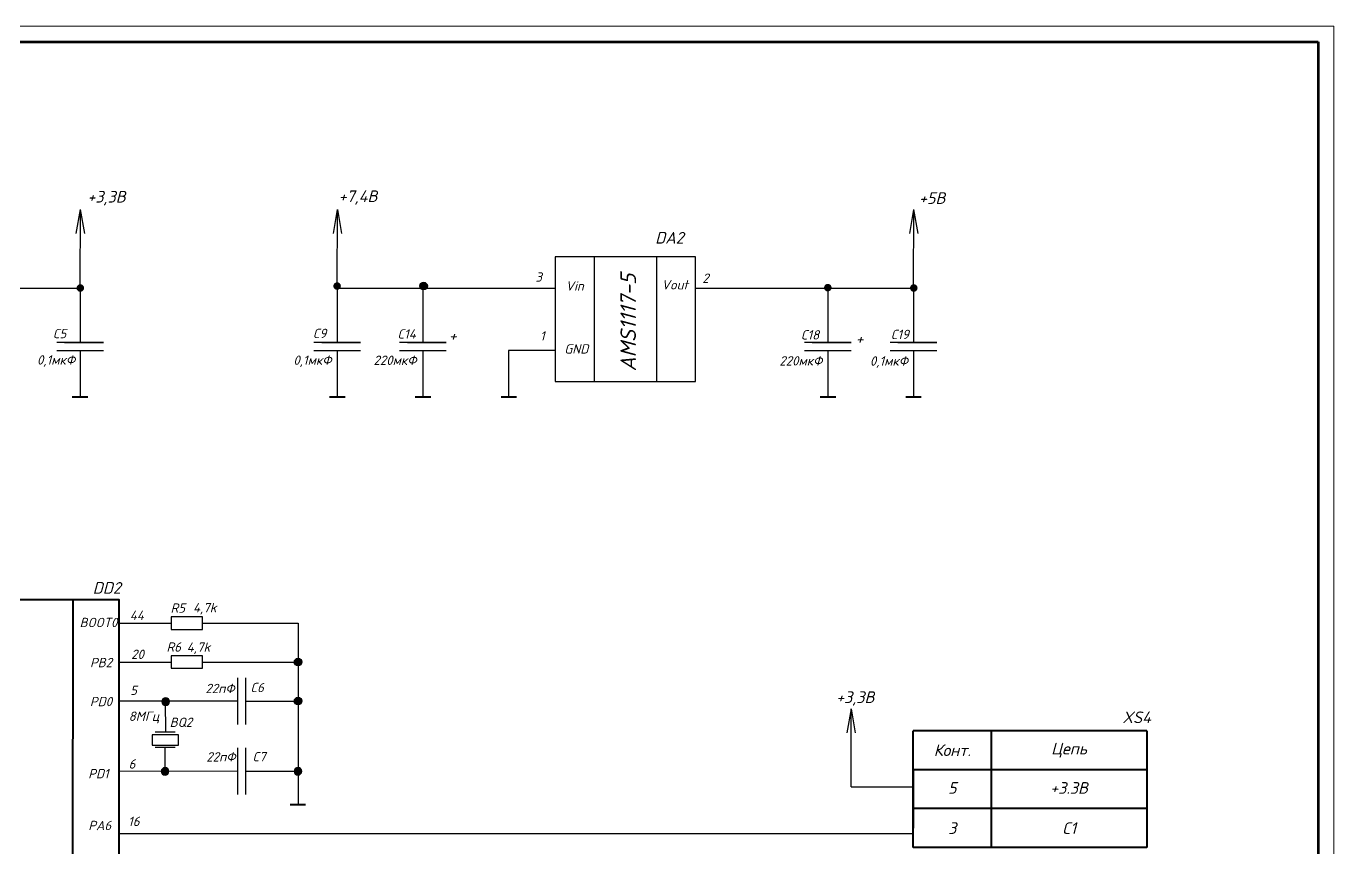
# Model space of a CAD drawing. Header units: millimetres. Extents: x 2470 to 6390, y 1560 to 2814.
# Drawn here: x 3330.2 to 3750, y 2550.4 to 2814 of the extents above; entities that cross this region are included whole.
import ezdxf

# ---------------------------------------------------------------- set-up
doc = ezdxf.new("R2010")
doc.units = ezdxf.units.MM
for name, color, linetype, lineweight in [('border', 7, 'Continuous', 70), ('Sheet', 7, 'Continuous', 30), ('Text', 7, 'Continuous', 18)]:
    doc.layers.add(name, color=color, linetype=linetype, lineweight=lineweight)
doc.styles.add('Main', font='isocpeur.ttf', dxfattribs={"oblique": 15, "height": 3})

msp = doc.modelspace()

# ---------------------------------------------------------------- hatches: boundary and pattern name
at = {"layer": 'Sheet'}
h = msp.add_hatch(color=256, dxfattribs=at)
h.dxf.hatch_style = 1
edge = h.paths.add_edge_path()
edge.add_line((3347.573576407512, 2730.00426256202), (3346.356482175724, 2730.00426256202))
edge.add_ellipse((3347.573576407512, 2730.00426256202), major_axis=(1.21709423178775, 0), ratio=0.9999895652899806, start_angle=180, end_angle=270)
edge.add_line((3347.573576407512, 2728.787181030258), (3347.573576407512, 2730.00426256202))
edge = h.paths.add_edge_path()
edge.add_ellipse((3347.573576407512, 2730.00426256202), major_axis=(1.21709423178775, 0), ratio=0.9999895652899806, start_angle=270, end_angle=360)
edge.add_line((3348.7906706393, 2730.00426256202), (3347.573576407512, 2730.00426256202))
edge.add_line((3347.573576407512, 2730.00426256202), (3347.573576407512, 2728.787181030257))
edge = h.paths.add_edge_path()
edge.add_ellipse((3347.573576407512, 2730.00426256202), major_axis=(1.21709423178775, 0), ratio=0.9999895652899806, start_angle=0, end_angle=180)
edge.add_line((3346.356482175724, 2730.00426256202), (3347.573576407512, 2730.00426256202))
edge.add_line((3347.573576407512, 2730.00426256202), (3348.7906706393, 2730.00426256202))
h = msp.add_hatch(color=256, dxfattribs=at)
h.dxf.hatch_style = 1
edge = h.paths.add_edge_path()
edge.add_line((3430.009263280401, 2730.630661777085), (3428.792169048613, 2730.630661777085))
edge.add_ellipse((3430.009263280401, 2730.630661777085), major_axis=(1.21709423178775, 0), ratio=0.9999895652899806, start_angle=180, end_angle=270)
edge.add_line((3430.009263280401, 2729.413580245323), (3430.009263280401, 2730.630661777086))
edge = h.paths.add_edge_path()
edge.add_ellipse((3430.009263280401, 2730.630661777085), major_axis=(1.21709423178775, 0), ratio=0.9999895652899806, start_angle=270, end_angle=360)
edge.add_line((3431.226357512189, 2730.630661777085), (3430.009263280401, 2730.630661777085))
edge.add_line((3430.009263280401, 2730.630661777085), (3430.009263280401, 2729.413580245322))
edge = h.paths.add_edge_path()
edge.add_ellipse((3430.009263280401, 2730.630661777085), major_axis=(1.21709423178775, 0), ratio=0.9999895652899806, start_angle=0, end_angle=180)
edge.add_line((3428.792169048613, 2730.630661777085), (3430.009263280401, 2730.630661777085))
edge.add_line((3430.009263280401, 2730.630661777085), (3431.226357512189, 2730.630661777085))
h = msp.add_hatch(color=256, dxfattribs=at)
h.dxf.hatch_style = 1
edge = h.paths.add_edge_path()
edge.add_line((3457.780445721105, 2730.630661777085), (3456.563351489317, 2730.630661777085))
edge.add_ellipse((3457.780445721105, 2730.630661777085), major_axis=(1.21709423178775, 0), ratio=0.9999895652899806, start_angle=180, end_angle=270)
edge.add_line((3457.780445721105, 2729.413580245323), (3457.780445721105, 2730.630661777086))
edge = h.paths.add_edge_path()
edge.add_ellipse((3457.780445721105, 2730.630661777085), major_axis=(1.21709423178775, 0), ratio=0.9999895652899806, start_angle=270, end_angle=360)
edge.add_line((3458.997539952893, 2730.630661777085), (3457.780445721105, 2730.630661777085))
edge.add_line((3457.780445721105, 2730.630661777085), (3457.780445721105, 2729.413580245322))
edge = h.paths.add_edge_path()
edge.add_ellipse((3457.780445721105, 2730.630661777085), major_axis=(1.21709423178775, 0), ratio=0.9999895652899806, start_angle=0, end_angle=180)
edge.add_line((3456.563351489317, 2730.630661777085), (3457.780445721105, 2730.630661777085))
edge.add_line((3457.780445721105, 2730.630661777085), (3458.997539952893, 2730.630661777085))
h = msp.add_hatch(color=256, dxfattribs=at)
h.dxf.hatch_style = 1
edge = h.paths.add_edge_path()
edge.add_line((3457.780445721105, 2730.630661777085), (3456.563351489317, 2730.630661777085))
edge.add_ellipse((3457.780445721105, 2730.630661777085), major_axis=(1.21709423178775, 0), ratio=0.9999895652899806, start_angle=180, end_angle=270)
edge.add_line((3457.780445721105, 2729.413580245323), (3457.780445721105, 2730.630661777086))
edge = h.paths.add_edge_path()
edge.add_ellipse((3457.780445721105, 2730.630661777085), major_axis=(1.21709423178775, 0), ratio=0.9999895652899806, start_angle=270, end_angle=360)
edge.add_line((3458.997539952893, 2730.630661777085), (3457.780445721105, 2730.630661777085))
edge.add_line((3457.780445721105, 2730.630661777085), (3457.780445721105, 2729.413580245322))
edge = h.paths.add_edge_path()
edge.add_ellipse((3457.780445721105, 2730.630661777085), major_axis=(1.21709423178775, 0), ratio=0.9999895652899806, start_angle=0, end_angle=180)
edge.add_line((3456.563351489317, 2730.630661777085), (3457.780445721105, 2730.630661777085))
edge.add_line((3457.780445721105, 2730.630661777085), (3458.997539952893, 2730.630661777085))
h = msp.add_hatch(color=256, dxfattribs=at)
h.dxf.hatch_style = 1
edge = h.paths.add_edge_path()
edge.add_line((3587.543623655504, 2730.123930981711), (3586.326529423716, 2730.123930981711))
edge.add_ellipse((3587.543623655504, 2730.123930981711), major_axis=(1.21709423178775, 0), ratio=0.9999895652899806, start_angle=180, end_angle=270)
edge.add_line((3587.543623655504, 2728.906849449949), (3587.543623655504, 2730.123930981712))
edge = h.paths.add_edge_path()
edge.add_ellipse((3587.543623655504, 2730.123930981711), major_axis=(1.21709423178775, 0), ratio=0.9999895652899806, start_angle=270, end_angle=360)
edge.add_line((3588.760717887292, 2730.123930981711), (3587.543623655504, 2730.123930981711))
edge.add_line((3587.543623655504, 2730.123930981711), (3587.543623655504, 2728.906849449948))
edge = h.paths.add_edge_path()
edge.add_ellipse((3587.543623655504, 2730.123930981711), major_axis=(1.21709423178775, 0), ratio=0.9999895652899806, start_angle=0, end_angle=180)
edge.add_line((3586.326529423716, 2730.123930981711), (3587.543623655504, 2730.123930981711))
edge.add_line((3587.543623655504, 2730.123930981711), (3588.760717887292, 2730.123930981711))
h = msp.add_hatch(color=256, dxfattribs=at)
h.dxf.hatch_style = 1
edge = h.paths.add_edge_path()
edge.add_line((3615.140781328501, 2730.00849525695), (3613.923687096713, 2730.00849525695))
edge.add_ellipse((3615.140781328501, 2730.00849525695), major_axis=(1.21709423178775, 0), ratio=0.9999895652899806, start_angle=180, end_angle=270)
edge.add_line((3615.140781328501, 2728.791413725187), (3615.140781328501, 2730.00849525695))
edge = h.paths.add_edge_path()
edge.add_ellipse((3615.140781328501, 2730.00849525695), major_axis=(1.21709423178775, 0), ratio=0.9999895652899806, start_angle=270, end_angle=360)
edge.add_line((3616.357875560289, 2730.00849525695), (3615.140781328501, 2730.00849525695))
edge.add_line((3615.140781328501, 2730.00849525695), (3615.140781328501, 2728.791413725187))
edge = h.paths.add_edge_path()
edge.add_ellipse((3615.140781328501, 2730.00849525695), major_axis=(1.21709423178775, 0), ratio=0.9999895652899806, start_angle=0, end_angle=180)
edge.add_line((3613.923687096713, 2730.00849525695), (3615.140781328501, 2730.00849525695))
edge.add_line((3615.140781328501, 2730.00849525695), (3616.357875560289, 2730.00849525695))
h = msp.add_hatch(color=256, dxfattribs=at)
h.dxf.hatch_style = 1
edge = h.paths.add_edge_path()
edge.add_line((3417.5, 2610), (3416.282905768212, 2610))
edge.add_ellipse((3417.5, 2610), major_axis=(1.21709423178775, 0), ratio=0.9999895652899806, start_angle=180, end_angle=270)
edge.add_line((3417.5, 2608.782918468238), (3417.5, 2610))
edge = h.paths.add_edge_path()
edge.add_ellipse((3417.5, 2610), major_axis=(1.21709423178775, 0), ratio=0.9999895652899806, start_angle=270, end_angle=360)
edge.add_line((3418.717094231788, 2610), (3417.5, 2610))
edge.add_line((3417.5, 2610), (3417.5, 2608.782918468237))
edge = h.paths.add_edge_path()
edge.add_ellipse((3417.5, 2610), major_axis=(1.21709423178775, 0), ratio=0.9999895652899806, start_angle=0, end_angle=180)
edge.add_line((3416.282905768212, 2610), (3417.5, 2610))
edge.add_line((3417.5, 2610), (3418.717094231788, 2610))
h = msp.add_hatch(color=256, dxfattribs=at)
h.dxf.hatch_style = 1
edge = h.paths.add_edge_path()
edge.add_line((3417.5, 2610), (3416.282905768212, 2610))
edge.add_ellipse((3417.5, 2610), major_axis=(1.21709423178775, 0), ratio=0.9999895652899806, start_angle=180, end_angle=270)
edge.add_line((3417.5, 2608.782918468238), (3417.5, 2610))
edge = h.paths.add_edge_path()
edge.add_ellipse((3417.5, 2610), major_axis=(1.21709423178775, 0), ratio=0.9999895652899806, start_angle=270, end_angle=360)
edge.add_line((3418.717094231788, 2610), (3417.5, 2610))
edge.add_line((3417.5, 2610), (3417.5, 2608.782918468237))
edge = h.paths.add_edge_path()
edge.add_ellipse((3417.5, 2610), major_axis=(1.21709423178775, 0), ratio=0.9999895652899806, start_angle=0, end_angle=180)
edge.add_line((3416.282905768212, 2610), (3417.5, 2610))
edge.add_line((3417.5, 2610), (3418.717094231788, 2610))
h = msp.add_hatch(color=256, dxfattribs=at)
h.dxf.hatch_style = 1
edge = h.paths.add_edge_path()
edge.add_line((3417.5, 2597.5), (3416.282905768212, 2597.5))
edge.add_ellipse((3417.5, 2597.5), major_axis=(1.21709423178775, 0), ratio=0.9999895652899806, start_angle=180, end_angle=270)
edge.add_line((3417.5, 2596.282918468238), (3417.5, 2597.5))
edge = h.paths.add_edge_path()
edge.add_ellipse((3417.5, 2597.5), major_axis=(1.21709423178775, 0), ratio=0.9999895652899806, start_angle=270, end_angle=360)
edge.add_line((3418.717094231788, 2597.5), (3417.5, 2597.5))
edge.add_line((3417.5, 2597.5), (3417.5, 2596.282918468237))
edge = h.paths.add_edge_path()
edge.add_ellipse((3417.5, 2597.5), major_axis=(1.21709423178775, 0), ratio=0.9999895652899806, start_angle=0, end_angle=180)
edge.add_line((3416.282905768212, 2597.5), (3417.5, 2597.5))
edge.add_line((3417.5, 2597.5), (3418.717094231788, 2597.5))
h = msp.add_hatch(color=256, dxfattribs=at)
h.dxf.hatch_style = 1
edge = h.paths.add_edge_path()
edge.add_line((3417.5, 2597.5), (3416.282905768212, 2597.5))
edge.add_ellipse((3417.5, 2597.5), major_axis=(1.21709423178775, 0), ratio=0.9999895652899806, start_angle=180, end_angle=270)
edge.add_line((3417.5, 2596.282918468238), (3417.5, 2597.5))
edge = h.paths.add_edge_path()
edge.add_ellipse((3417.5, 2597.5), major_axis=(1.21709423178775, 0), ratio=0.9999895652899806, start_angle=270, end_angle=360)
edge.add_line((3418.717094231788, 2597.5), (3417.5, 2597.5))
edge.add_line((3417.5, 2597.5), (3417.5, 2596.282918468237))
edge = h.paths.add_edge_path()
edge.add_ellipse((3417.5, 2597.5), major_axis=(1.21709423178775, 0), ratio=0.9999895652899806, start_angle=0, end_angle=180)
edge.add_line((3416.282905768212, 2597.5), (3417.5, 2597.5))
edge.add_line((3417.5, 2597.5), (3418.717094231788, 2597.5))
h = msp.add_hatch(color=256, dxfattribs=at)
h.dxf.hatch_style = 1
edge = h.paths.add_edge_path()
edge.add_line((3374.974567520695, 2597.344952740426), (3376.191661752483, 2597.344952740426))
edge.add_ellipse((3374.974567520695, 2597.344952740426), major_axis=(-1.21709423178775, 0), ratio=0.9999895652899806, start_angle=90, end_angle=180, ccw=False)
edge.add_line((3374.974567520695, 2596.127871208664), (3374.974567520695, 2597.344952740427))
edge = h.paths.add_edge_path()
edge.add_ellipse((3374.974567520695, 2597.344952740426), major_axis=(-1.21709423178775, 0), ratio=0.9999895652899806, start_angle=0, end_angle=90, ccw=False)
edge.add_line((3373.757473288907, 2597.344952740426), (3374.974567520695, 2597.344952740426))
edge.add_line((3374.974567520695, 2597.344952740426), (3374.974567520695, 2596.127871208664))
edge = h.paths.add_edge_path()
edge.add_ellipse((3374.974567520695, 2597.344952740426), major_axis=(-1.21709423178775, 0), ratio=0.9999895652899806, start_angle=180, end_angle=360, ccw=False)
edge.add_line((3376.191661752483, 2597.344952740426), (3374.974567520695, 2597.344952740426))
edge.add_line((3374.974567520695, 2597.344952740426), (3373.757473288907, 2597.344952740426))
h = msp.add_hatch(color=256, dxfattribs=at)
h.dxf.hatch_style = 1
edge = h.paths.add_edge_path()
edge.add_line((3374.974567520695, 2597.344952740426), (3376.191661752483, 2597.344952740426))
edge.add_ellipse((3374.974567520695, 2597.344952740426), major_axis=(-1.21709423178775, 0), ratio=0.9999895652899806, start_angle=90, end_angle=180, ccw=False)
edge.add_line((3374.974567520695, 2596.127871208664), (3374.974567520695, 2597.344952740427))
edge = h.paths.add_edge_path()
edge.add_ellipse((3374.974567520695, 2597.344952740426), major_axis=(-1.21709423178775, 0), ratio=0.9999895652899806, start_angle=0, end_angle=90, ccw=False)
edge.add_line((3373.757473288907, 2597.344952740426), (3374.974567520695, 2597.344952740426))
edge.add_line((3374.974567520695, 2597.344952740426), (3374.974567520695, 2596.127871208664))
edge = h.paths.add_edge_path()
edge.add_ellipse((3374.974567520695, 2597.344952740426), major_axis=(-1.21709423178775, 0), ratio=0.9999895652899806, start_angle=180, end_angle=360, ccw=False)
edge.add_line((3376.191661752483, 2597.344952740426), (3374.974567520695, 2597.344952740426))
edge.add_line((3374.974567520695, 2597.344952740426), (3373.757473288907, 2597.344952740426))
h = msp.add_hatch(color=256, dxfattribs=at)
h.dxf.hatch_style = 1
edge = h.paths.add_edge_path()
edge.add_line((3374.781124931389, 2574.952261919976), (3375.998219163177, 2574.952261919976))
edge.add_ellipse((3374.781124931389, 2574.952261919976), major_axis=(-1.21709423178775, 0), ratio=0.9999895652899806, start_angle=90, end_angle=180, ccw=False)
edge.add_line((3374.781124931389, 2573.735180388214), (3374.781124931389, 2574.952261919977))
edge = h.paths.add_edge_path()
edge.add_ellipse((3374.781124931389, 2574.952261919976), major_axis=(-1.21709423178775, 0), ratio=0.9999895652899806, start_angle=0, end_angle=90, ccw=False)
edge.add_line((3373.564030699601, 2574.952261919976), (3374.781124931389, 2574.952261919976))
edge.add_line((3374.781124931389, 2574.952261919976), (3374.781124931389, 2573.735180388213))
edge = h.paths.add_edge_path()
edge.add_ellipse((3374.781124931389, 2574.952261919976), major_axis=(-1.21709423178775, 0), ratio=0.9999895652899806, start_angle=180, end_angle=360, ccw=False)
edge.add_line((3375.998219163177, 2574.952261919976), (3374.781124931389, 2574.952261919976))
edge.add_line((3374.781124931389, 2574.952261919976), (3373.564030699601, 2574.952261919976))
h = msp.add_hatch(color=256, dxfattribs=at)
h.dxf.hatch_style = 1
edge = h.paths.add_edge_path()
edge.add_line((3374.781124931389, 2574.952261919976), (3375.998219163177, 2574.952261919976))
edge.add_ellipse((3374.781124931389, 2574.952261919976), major_axis=(-1.21709423178775, 0), ratio=0.9999895652899806, start_angle=90, end_angle=180, ccw=False)
edge.add_line((3374.781124931389, 2573.735180388214), (3374.781124931389, 2574.952261919977))
edge = h.paths.add_edge_path()
edge.add_ellipse((3374.781124931389, 2574.952261919976), major_axis=(-1.21709423178775, 0), ratio=0.9999895652899806, start_angle=0, end_angle=90, ccw=False)
edge.add_line((3373.564030699601, 2574.952261919976), (3374.781124931389, 2574.952261919976))
edge.add_line((3374.781124931389, 2574.952261919976), (3374.781124931389, 2573.735180388213))
edge = h.paths.add_edge_path()
edge.add_ellipse((3374.781124931389, 2574.952261919976), major_axis=(-1.21709423178775, 0), ratio=0.9999895652899806, start_angle=180, end_angle=360, ccw=False)
edge.add_line((3375.998219163177, 2574.952261919976), (3374.781124931389, 2574.952261919976))
edge.add_line((3374.781124931389, 2574.952261919976), (3373.564030699601, 2574.952261919976))
h = msp.add_hatch(color=256, dxfattribs=at)
h.dxf.hatch_style = 1
edge = h.paths.add_edge_path()
edge.add_line((3417.430481088823, 2575), (3418.647575320611, 2575))
edge.add_ellipse((3417.430481088823, 2575), major_axis=(-1.21709423178775, 0), ratio=0.9999895652899806, start_angle=90, end_angle=180, ccw=False)
edge.add_line((3417.430481088823, 2573.782918468238), (3417.430481088823, 2575))
edge = h.paths.add_edge_path()
edge.add_ellipse((3417.430481088823, 2575), major_axis=(-1.21709423178775, 0), ratio=0.9999895652899806, start_angle=0, end_angle=90, ccw=False)
edge.add_line((3416.213386857035, 2575), (3417.430481088823, 2575))
edge.add_line((3417.430481088823, 2575), (3417.430481088823, 2573.782918468237))
edge = h.paths.add_edge_path()
edge.add_ellipse((3417.430481088823, 2575), major_axis=(-1.21709423178775, 0), ratio=0.9999895652899806, start_angle=180, end_angle=360, ccw=False)
edge.add_line((3418.647575320611, 2575), (3417.430481088823, 2575))
edge.add_line((3417.430481088823, 2575), (3416.213386857035, 2575))
h = msp.add_hatch(color=256, dxfattribs=at)
h.dxf.hatch_style = 1
edge = h.paths.add_edge_path()
edge.add_line((3417.430481088823, 2575), (3418.647575320611, 2575))
edge.add_ellipse((3417.430481088823, 2575), major_axis=(-1.21709423178775, 0), ratio=0.9999895652899806, start_angle=90, end_angle=180, ccw=False)
edge.add_line((3417.430481088823, 2573.782918468238), (3417.430481088823, 2575))
edge = h.paths.add_edge_path()
edge.add_ellipse((3417.430481088823, 2575), major_axis=(-1.21709423178775, 0), ratio=0.9999895652899806, start_angle=0, end_angle=90, ccw=False)
edge.add_line((3416.213386857035, 2575), (3417.430481088823, 2575))
edge.add_line((3417.430481088823, 2575), (3417.430481088823, 2573.782918468237))
edge = h.paths.add_edge_path()
edge.add_ellipse((3417.430481088823, 2575), major_axis=(-1.21709423178775, 0), ratio=0.9999895652899806, start_angle=180, end_angle=360, ccw=False)
edge.add_line((3418.647575320611, 2575), (3417.430481088823, 2575))
edge.add_line((3417.430481088823, 2575), (3416.213386857035, 2575))

# ---------------------------------------------------------------- linework, layer by layer
at = {"layer": 'border', "lineweight": 18}
for p, q in [((2909, 2814), (3750, 2814)), ((3750, 2814), (3750, 2220))]:
    msp.add_line(p, q, dxfattribs=at)
at = {"layer": 'border', "lineweight": 70}
for p, q in [((2929, 2809), (3745, 2809)), ((3745, 2809), (3745, 2225))]:
    msp.add_line(p, q, dxfattribs=at)
at = {"layer": 'Sheet'}
for p, q in [((3347.513291648887, 2755.144106776865), (3346.165803851698, 2747.443754723159)), ((3347.515019398091, 2755.143929195905), (3347.382515133295, 2730.142888172419)), ((3347.518300897201, 2755.144106776865), (3348.865788694391, 2747.443754723159)), ((3430.080496569877, 2755.148339471794), (3428.733008772687, 2747.447987418089)), ((3430.082224319081, 2755.148161890835), (3429.949720054285, 2730.147120867348)), ((3430.085505818191, 2755.148339471794), (3431.43299361538, 2747.447987418089)), ((3615.080496569877, 2755.148339471794), (3613.733008772687, 2747.447987418089)), ((3615.082224319081, 2755.148161890835), (3614.949720054285, 2730.147120867348)), ((3615.085505818191, 2755.148339471794), (3616.43299361538, 2747.447987418089)), ((3512.56720492099, 2740.006130708429), (3512.56720492099, 2700.006130708429)), ((3532.56720492099, 2740.006130708429), (3532.56720492099, 2700.006130708429)), ((3277.5, 2730.001898013499), (3347.5, 2730.001898013499)), ((3347.5, 2730.001898013499), (3347.5, 2712.501898013499)), ((3430, 2730.006130708429), (3500.06720492099, 2730.006130708429)), ((3430.06720492099, 2730.006130708429), (3430.06720492099, 2712.506130708429)), ((3457.56720492099, 2730.006130708429), (3457.56720492099, 2712.506130708429)), ((3545.06720492099, 2730.006130708429), (3615.06720492099, 2730.006130708429)), ((3587.56720492099, 2730.006130708429), (3587.56720492099, 2712.506130708429)), ((3615.06720492099, 2730.006130708429), (3615.06720492099, 2712.506130708429)), ((3355, 2712.501898013499), (3340, 2712.501898013499)), ((3342.5, 2712.501898013499), (3355, 2712.501898013499)), ((3437.56720492099, 2712.506130708429), (3422.56720492099, 2712.506130708429)), ((3425.06720492099, 2712.506130708429), (3437.56720492099, 2712.506130708429)), ((3465.06720492099, 2712.506130708429), (3450.06720492099, 2712.506130708429)), ((3452.56720492099, 2712.506130708429), (3465.06720492099, 2712.506130708429)), ((3595.06720492099, 2712.506130708429), (3580.06720492099, 2712.506130708429)), ((3582.56720492099, 2712.506130708429), (3595.06720492099, 2712.506130708429)), ((3622.56720492099, 2712.506130708429), (3607.56720492099, 2712.506130708429)), ((3610.06720492099, 2712.506130708429), (3622.56720492099, 2712.506130708429)), ((3340, 2710.001898013499), (3355, 2710.001898013499)), ((3347.5, 2710.001898013499), (3347.5, 2695.001898013499)), ((3422.56720492099, 2710.006130708429), (3437.56720492099, 2710.006130708429)), ((3430.06720492099, 2710.006130708429), (3430.06720492099, 2695.006130708429)), ((3450.06720492099, 2710.006130708429), (3465.06720492099, 2710.006130708429)), ((3457.56720492099, 2710.006130708429), (3457.56720492099, 2695.006130708429)), ((3485.06720492099, 2710.006130708429), (3485.06720492099, 2695.006130708429)), ((3500.06720492099, 2710.006130708429), (3485.06720492099, 2710.006130708429)), ((3580.06720492099, 2710.006130708429), (3595.06720492099, 2710.006130708429)), ((3587.56720492099, 2710.006130708429), (3587.56720492099, 2695.006130708429)), ((3607.56720492099, 2710.006130708429), (3622.56720492099, 2710.006130708429)), ((3615.06720492099, 2710.006130708429), (3615.06720492099, 2695.006130708429)), ((3347.5, 2695.001898013499), (3350, 2695.001898013499)), ((3430.06720492099, 2695.006130708429), (3432.56720492099, 2695.006130708429)), ((3457.56720492099, 2695.006130708429), (3460.06720492099, 2695.006130708429)), ((3587.56720492099, 2695.006130708429), (3590.06720492099, 2695.006130708429)), ((3615.06720492099, 2695.006130708429), (3617.56720492099, 2695.006130708429)), ((3360, 2622.5), (3376.771936567002, 2622.500137248164)), ((3386.705102743225, 2622.499980554705), (3417.5, 2622.5)), ((3417.5, 2622.504082452004), (3417.5, 2574.149441645928)), ((3360, 2610), (3376.771936567002, 2610.000137248164)), ((3386.705102743225, 2609.999980554705), (3417.5, 2610)), ((3398.101537848544, 2590.000289925645), (3398.101537848544, 2605.000289925645)), ((3400.601537848544, 2605.000289925645), (3400.601537848544, 2590.000289925645)), ((3398.10141656395, 2597.5), (3359.95831958214, 2597.5)), ((3375, 2587.51151300496), (3374.950182142802, 2597.5)), ((3400.60141656395, 2597.5), (3417.5, 2597.5)), ((3594.997495375843, 2594.985687077975), (3593.650007578653, 2587.28533502427)), ((3595, 2570), (3595, 2595)), ((3595.002504624157, 2594.985687077975), (3596.349992421347, 2587.28533502427)), ((3378.039758542654, 2587.51151300496), (3371.609712630942, 2587.51151300496)), ((3378.039758542654, 2582.56363597703), (3371.609712630942, 2582.56363597703)), ((3374.781124931389, 2574.952261919977), (3374.781124931389, 2582.56363597703)), ((3398.101537848544, 2567.500289925645), (3398.101537848544, 2582.500289925645)), ((3400.601537848544, 2582.500289925645), (3400.601537848544, 2567.500289925645)), ((3398.10141656395, 2575), (3359.997111003478, 2574.921998128636)), ((3400.60141656395, 2575), (3417.5, 2575)), ((3417.5, 2574.149441645928), (3417.5, 2564.474116632988)), ((3595, 2570), (3615, 2570)), ((3360, 2555), (3615, 2555))]:
    msp.add_line(p, q, dxfattribs=at)
at = {"layer": 'Sheet', "lineweight": 40}
for p, q in [((3350, 2695.001898013499), (3345, 2695.001898013499)), ((3432.56720492099, 2695.006130708429), (3427.56720492099, 2695.006130708429)), ((3460.06720492099, 2695.006130708429), (3455.06720492099, 2695.006130708429)), ((3487.644312185094, 2695.019198360869), (3482.644312185094, 2695.019198360869)), ((3590.06720492099, 2695.006130708429), (3585.06720492099, 2695.006130708429)), ((3617.56720492099, 2695.006130708429), (3612.56720492099, 2695.006130708429)), ((3345, 2297.5), (3345.234121551847, 2630)), ((3614.999847747608, 2550.48877619869), (3614.999847747608, 2587.988852324859)), ((3690, 2587.988852324859), (3614.999847747608, 2587.988852324859)), ((3639.999898498392, 2587.988852324859), (3639.999898498392, 2550.48877619869)), ((3690, 2587.988852324859), (3690, 2550.48877619869)), ((3690, 2575.488826949458), (3614.999847747608, 2575.488826949458)), ((3614.999847747608, 2575.488826949458), (3614.999847747608, 2556.738788886374)), ((3414.913572950532, 2564.293292990811), (3419.913572950532, 2564.293292990811)), ((3690, 2562.988801574055), (3614.999847747608, 2562.988801574055)), ((3690, 2550.48877619869), (3614.999847747608, 2550.48877619869))]:
    msp.add_line(p, q, dxfattribs=at)
at = {"layer": 'Sheet'}
for points in [[(3500.06720492099, 2700.006130708429), (3545.06720492099, 2700.006130708429), (3545.06720492099, 2740.006130708429), (3500.06720492099, 2740.006130708429)], [(3386.752380356174, 2620.514377412156), (3386.752380356174, 2624.479120443737), (3376.752380356174, 2624.479120443737), (3376.752380356174, 2620.514377412156)], [(3386.752380356174, 2608.014377412156), (3386.752380356174, 2611.979120443737), (3376.752380356174, 2611.979120443737), (3376.752380356174, 2608.014377412156)], [(3379.071464146737, 2586.71470021316), (3370.65492234057, 2586.684640911486), (3370.65492234057, 2583.360562870729), (3379.071464146737, 2583.390622172402)]]:
    msp.add_lwpolyline(points, close=True, dxfattribs=at)
at = {"layer": 'Sheet', "lineweight": 40}
msp.add_lwpolyline([(3305, 2297.5), (3360, 2297.5), (3360, 2630), (3305, 2630)], close=True, dxfattribs=at)
at = {"layer": 'Sheet'}
for centre, start, end in [((3457.780445721105, 2730.630661777085), 0, 180), ((3457.780445721105, 2730.630661777085), 0, 180), ((3457.780445721105, 2730.630661777085), 0, 180), ((3457.780445721105, 2730.630661777085), 180, 0), ((3457.780445721105, 2730.630661777085), 180, 0), ((3457.780445721105, 2730.630661777085), 180, 0), ((3374.974567520695, 2597.344952740426), 0, 180), ((3374.974567520695, 2597.344952740426), 0, 180), ((3374.974567520695, 2597.344952740426), 0, 180), ((3374.974567520695, 2597.344952740426), 180, 0), ((3374.974567520695, 2597.344952740426), 180, 0), ((3374.974567520695, 2597.344952740426), 180, 0), ((3417.5, 2597.5), 0, 180), ((3417.5, 2597.5), 0, 180), ((3417.5, 2597.5), 0, 180), ((3417.5, 2597.5), 180, 0), ((3417.5, 2597.5), 180, 0), ((3417.5, 2597.5), 180, 0), ((3374.781124931389, 2574.952261919976), 0, 180), ((3374.781124931389, 2574.952261919976), 0, 180), ((3374.781124931389, 2574.952261919976), 0, 180), ((3374.781124931389, 2574.952261919976), 180, 0), ((3374.781124931389, 2574.952261919976), 180, 0), ((3374.781124931389, 2574.952261919976), 180, 0), ((3417.430481088823, 2575), 0, 180), ((3417.430481088823, 2575), 0, 180), ((3417.430481088823, 2575), 0, 180), ((3417.430481088823, 2575), 180, 0), ((3417.430481088823, 2575), 180, 0), ((3417.430481088823, 2575), 180, 0)]:
    msp.add_arc(centre, 0.6350012687494223, start, end, dxfattribs=at)
for centre in [(3457.780445721105, 2730.630661777085), (3457.780445721105, 2730.630661777085), (3417.5, 2610), (3417.5, 2610), (3417.5, 2597.5), (3417.5, 2597.5)]:
    msp.add_ellipse(centre, major_axis=(1.21709423178775, 0), ratio=0.9999895652899806, dxfattribs=at)
at = {"layer": 'Sheet', "extrusion": (0, 0, -1)}
for centre in [(3374.974567520695, 2597.344952740426), (3374.974567520695, 2597.344952740426), (3374.781124931389, 2574.952261919976), (3374.781124931389, 2574.952261919976), (3417.430481088823, 2575), (3417.430481088823, 2575)]:
    msp.add_ellipse(centre, major_axis=(-1.21709423178775, 0), ratio=0.9999895652899806, dxfattribs=at)

# ---------------------------------------------------------------- texts
at = {"layer": 'Text', "lineweight": 80, "char_height": 3.75, "attachment_point": 5, "style": 'Main'}
for s, width, heights, insert in [('+3,3B', 15.69257388713368, [0], (3355.989445215473, 2758.847548608323)), ('+7,4B', 15.69257388713368, [4.5], (3436.713205173364, 2759.003399261663)), ('+5B', 15.69257388713368, [0], (3621.056650136462, 2758.851781303253)), ('DA2', 15.69257388713368, [0], (3536.695781805216, 2746.123933933326)), ('+', 15.69257388713368, [0], (3467.119974835373, 2714.770226465886)), ('+', 15.69257388713368, [0], (3597.691462704502, 2713.744383895298)), ('DD2', 15.69257388713368, [0], (3356.064255751977, 2633.810215104373)), ('+3,3B', 15.69257388713368, [0], (3596.372316866557, 2598.309940661969)), ('\\pxqc;Конт.', 12.5, [0], (3627.5, 2581.738852324859)), ('\\pxqc;Цепь', 11.71328799147659, [0], (3664.999949249196, 2581.738839637158)), ('\\pxqc;5', 12.5, [0], (3627.5, 2569.636015219154)), ('+3.3B', 15.69257388713368, [0], (3664.999949249196, 2569.635996187611)), ('\\pxqc;3', 6.25, [0], (3627.5, 2556.738852324859)), ('\\pxqc;C1', 15.69257388713368, [0], (3665, 2556.738814261775))]:
    msp.add_mtext_dynamic_manual_height_columns(s, width=width, gutter_width=18.75, heights=heights, dxfattribs=dict(at, insert=insert))
at = {"layer": 'Text', "lineweight": 18, "char_height": 3, "style": 'Main'}
for s, width, heights, insert, attachment_point in [('3', 7.225477515929015, [0], (3493.656701784107, 2735.03017406056), 1), ('2', 3.127252872220197, [0], (3547.274678439934, 2734.656262665192), 1), ('Vin', 9.936130242364015, [0], (3503.358144380176, 2732.167209678866), 1), ('Vout', 9.936130242364015, [0], (3534.161215689028, 2732.543287995262), 1), ('C5', 6.185530263843248, [0], (3338.731671042423, 2716.893932435334), 1), ('C9', 6.185530263843248, [0], (3422.208367726263, 2716.943525334756), 1), ('C14', 6.185530263843248, [0], (3449.37344389037, 2716.781558093164), 1), ('C18', 6.185530263843248, [0], (3578.868511848901, 2716.477341925724), 1), ('C19', 6.185530263843248, [0], (3607.731703642489, 2716.614874172465), 1), ('1', 6.020782521012734, [0.1109697037963997], (3495.154931435511, 2716.136170915936), 1), ('0,1мкФ', 5.184931725860224, [0], (3333.668586636431, 2708.438168715587), 1), ('0,1мкФ', 5.184931725860224, [0], (3415.978206474821, 2708.359589912181), 1), ('220мкФ', 5.184931725860224, [0], (3441.69679199942, 2708.32621432534), 1), ('GND', 9.936130242364015, [0], (3502.944492242869, 2711.976642109691), 1), ('220мкФ', 5.184931725860224, [0], (3571.978077135172, 2708.143086951242), 1), ('0,1мкФ', 5.184931725860224, [0], (3601.056847378436, 2708.101283636262), 1), ('R5', 6.185530263843248, [0], (3381.213652974192, 2628.847025312104), 3), ('4,7k', 5.184931725860224, [0], (3391.290888113232, 2628.981689466404), 3), ('BOOT0', 9.936130242364015, [3], (3359.482039114701, 2624.210582285845), 3), ('44', 6.414979861105166, [0], (3367.979413165529, 2626.499987618745), 3), ('R6', 6.185530263843248, [0], (3379.887081095458, 2616.347025312103), 3), ('4,7k', 5.184931725860224, [0], (3389.278158904712, 2616.298852672243), 3), ('PB2', 9.936130242364015, [3], (3357.76868829507, 2611.354593758877), 3), ('20', 6.414979861105166, [0], (3367.979413165529, 2613.999987618745), 3), ('22пФ', 5.184931725860224, [0], (3397.108126438678, 2603.044932549557), 3), ('C6', 6.185530263843248, [0], (3406.503961851672, 2603.357661888358), 3), ('PD0', 9.936130242364015, [3], (3357.76868829507, 2598.854593758877), 3), ('5', 6.414979861105166, [0], (3365.764321092775, 2602.462673502966), 3), ('8МГц', 6.185530263843248, [0], (3372.9100944986, 2594.136105268992), 3), ('BQ2', 6.185530263843248, [0], (3383.488116146263, 2592.193364153078), 3), ('6', 6.414979861105166, [0], (3365.262675228379, 2578.828505723986), 3), ('22пФ', 5.184931725860224, [0], (3397.400563565073, 2581.109602945451), 3), ('C7', 6.185530263843248, [0], (3407.082071038699, 2581.160384273078), 3), ('PD1', 9.936130242364015, [3], (3356.679450729458, 2575.724946002045), 3), ('PA6', 9.936130242364015, [3], (3357.482600737764, 2559.093491977943), 3), ('16', 6.414979861105166, [0], (3366.580592509818, 2560.416352735694), 3)]:
    msp.add_mtext_dynamic_manual_height_columns(s, width=width, gutter_width=15, heights=heights, dxfattribs=dict(at, insert=insert, attachment_point=attachment_point))
at = {"layer": 'Text', "lineweight": 18, "insert": (3520.960237106483, 2703.245786037358), "char_height": 5, "width": 26.23809690237067, "attachment_point": 1, "rotation": 90, "style": 'Main'}
msp.add_mtext('AMS1117-5', dxfattribs=at)
at = {"layer": 'Text', "insert": (3686.69356144477, 2592.296957248895), "char_height": 3.75, "attachment_point": 5, "style": 'Main'}
msp.add_mtext_dynamic_manual_height_columns('\\pxqc;XS4', width=6.153665526836903, gutter_width=18.75, heights=[0], dxfattribs=at)

doc.saveas('drawing.dxf')
